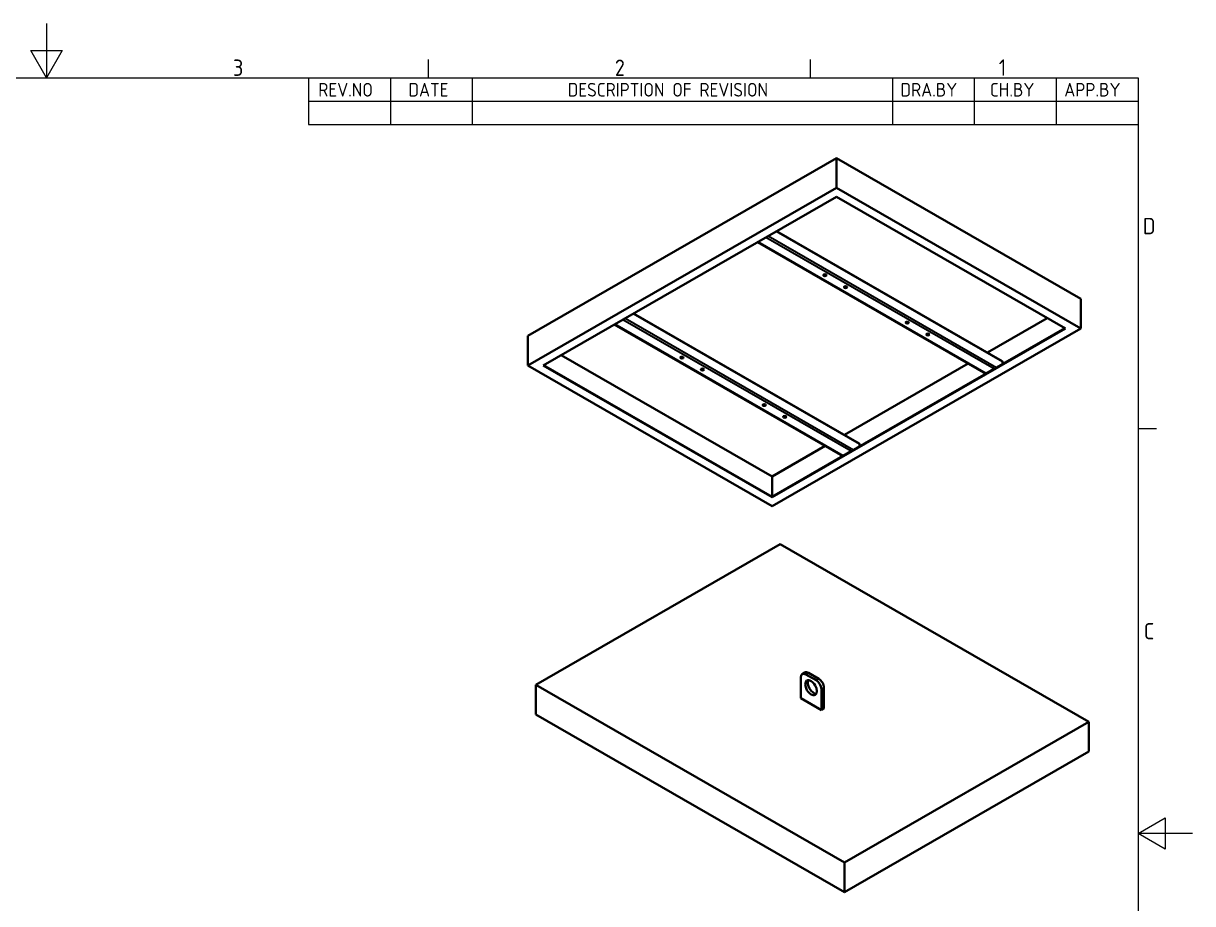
# Model space of a CAD drawing. Header units: millimetres. Extents: x 0 to 4200, y 0 to 2970.
# Drawn here: x 2058 to 4200, y 1357 to 2970 of the extents above; entities that cross this region are included whole.
import ezdxf

# ---------------------------------------------------------------- set-up
doc = ezdxf.new("R2010")
doc.units = ezdxf.units.MM
doc.header["$LTSCALE"] = 10
doc.layers.get('0').update_dxf_attribs({"color": 3, "lineweight": 25})
for name, color, linetype, lineweight in [('가시적인 것(ISO)', 3, 'Continuous', 40), ('가시적인 좁은 것(ISO)', 3, 'Continuous', 35), ('경계(ISO)', 7, 'Continuous', 25), ('기호(ISO)', 5, 'Continuous', 25)]:
    doc.layers.add(name, color=color, linetype=linetype, lineweight=lineweight)
doc.styles.add('ISO Proportiona M2B', font='isocp.shx')
doc.styles.add('문자 텍스트_M2B', font='isocp.shx')

# ---------------------------------------------------------------- blocks, each defined once
blk = doc.blocks.new('경계 Default Border')
at = {"layer": '경계(ISO)'}
for p, q in [((280, 287.0000076293945), (280, 290.4000091552734)), ((350, 287.0000076293945), (350, 290.4000091552734)), ((410, 222.7499961853027), (413.4000015258789, 222.7499961853027))]:
    blk.add_line(p, q, dxfattribs=at)
at = {"layer": '경계(ISO)', "flags": 128}
for points in [[(210, 297.0000076293945), (210, 287.0000076293945), (207.1132469177246, 292.0000076293945), (212.8867530822754, 292.0000076293945), (210, 287.0000076293945)], [(10, 10), (10, 287.0000076293945), (410, 287.0000076293945), (410, 10), (10, 10)], [(420, 148.5000038146973), (410, 148.5000038146973), (415, 151.3867473602295), (415, 145.6132507324219), (410, 148.5000038146973)]]:
    blk.add_lwpolyline(points, dxfattribs=at)
at = {"layer": '경계(ISO)', "color": 2, "char_height": 3.00000011920929, "attachment_point": 7, "style": '문자 텍스트_M2B'}
for s, insert in [('3', (244.1685395229535, 287.3713945155963)), ('2', (314.127739416884, 287.3713945155963)), ('1', (384.4860661041481, 287.4)), ('D', (410.878270202895, 258.3463944559917)), ('C', (411.0445395201643, 184.0963944559917))]:
    blk.add_mtext(s, dxfattribs=dict(at, insert=insert))
blk = doc.blocks.new('리비전 내역')
at = {"layer": '기호(ISO)'}
for p, q in [((258, 287.0000076293945), (410, 287.0000076293945)), ((258, 287.0000076293945), (258, 282.7200076293945)), ((273, 287.0000076293945), (273, 282.7200076293945)), ((288, 287.0000076293945), (288, 282.7200076293945)), ((365, 287.0000076293945), (365, 282.7200076293945)), ((380, 287.0000076293945), (380, 282.7200076293945)), ((395, 287.0000076293945), (395, 282.7200076293945)), ((410, 287.0000076293945), (410, 282.7200076293945)), ((258, 282.7200076293945), (410, 282.7200076293945)), ((258, 282.7200076293945), (258, 278.4400076293945)), ((273, 282.7200076293945), (273, 278.4400076293945)), ((288, 282.7200076293945), (288, 278.4400076293945)), ((365, 282.7200076293945), (365, 278.4400076293945)), ((380, 282.7200076293945), (380, 278.4400076293945)), ((395, 282.7200076293945), (395, 278.4400076293945)), ((410, 282.7200076293945), (410, 278.4400076293945)), ((258, 278.4400076293945), (410, 278.4400076293945))]:
    blk.add_line(p, q, dxfattribs=at)
at = {"layer": '기호(ISO)', "color": 2, "char_height": 2.5, "attachment_point": 7, "style": 'ISO Proportiona M2B'}
for s, insert in [('REV.NO', (259.7871163682308, 283.5831900503393)), ('DATE', (276.3142317728366, 283.5831900503393)), ('DESCRIPTION OF REVISION', (305.5070204333629, 283.5831900503393)), ('DRA.BY', (366.4757339553204, 283.5831900503393)), ('CH.BY', (382.8642915086117, 283.5831900503393)), ('APP.BY', (396.4777339604404, 283.5831900503393))]:
    blk.add_mtext(s, dxfattribs=dict(at, insert=insert))

msp = doc.modelspace()

# ---------------------------------------------------------------- linework, layer by layer
at = {"layer": '가시적인 것(ISO)'}
for p, q in [((2981.667756275975, 2397.389398211503), (3547.353181225297, 2723.145969245322)), ((3547.353181225297, 2668.642827589153), (3547.353181225297, 2723.145969245322)), ((3547.353181225297, 2723.145969245322), (3995.187475976711, 2465.255350510139)), ((2981.667756275975, 2342.886256555334), (3547.353181225297, 2668.642827589153)), ((3547.353181225297, 2668.642827589153), (3995.187475976711, 2410.75220885397)), ((3009.952027523437, 2342.886256555332), (3547.353181225293, 2652.35499903746)), ((3547.353181225293, 2652.35499903746), (3966.903204729249, 2410.752208853973)), ((3851.242406309436, 2351.106030090139), (3437.734150594164, 2589.229597597875)), ((3821.097704487132, 2327.878468304681), (3402.494143329307, 2568.936227071606)), ((3995.187475976711, 2410.75220885397), (3995.187475976711, 2465.255350510139)), ((3589.141492749584, 2200.172152177802), (3175.633237034311, 2438.295719685539)), ((3933.725145690054, 2429.85818236768), (3824.106115058925, 2366.732780928095)), ((3558.996790927279, 2176.944590392344), (3140.393229769454, 2418.00234915927)), ((3966.903204729249, 2410.752208853973), (3429.502051027393, 2101.283466371844)), ((3995.187475976711, 2410.75220885397), (3429.502051027388, 2084.995637820151)), ((3836.51271427843, 2336.7553820638), (3965.956742383118, 2411.297240270534)), ((2981.667756275975, 2342.886256555334), (2981.667756275975, 2397.389398211503)), ((3429.502051027388, 2139.495413399245), (3043.130086562628, 2361.992230069025)), ((3429.502051027388, 2084.995637820151), (2981.667756275975, 2342.886256555334)), ((3429.502051027393, 2101.283466371844), (3009.952027523437, 2342.886256555332)), ((3010.898489869568, 2343.431287971893), (3429.502051027393, 2102.373529204967)), ((3788.866107794068, 2346.439410401826), (3562.005201499072, 2215.798903015759)), ((3821.993455038064, 2328.394296740599), (3836.51271427843, 2336.7553820638)), ((3851.880501656216, 2349.697241074923), (3851.880501656216, 2345.60510224355)), ((3574.411800718578, 2185.821504151465), (3821.993455038064, 2328.394296740599)), ((3526.765194234216, 2195.50553248949), (3429.502051027388, 2139.495413399245)), ((3559.892541478212, 2177.460418828263), (3574.411800718578, 2185.821504151465)), ((3589.779588096364, 2198.763363162586), (3589.779588096364, 2194.671224331214)), ((3429.502051027393, 2102.373529204967), (3559.892541478212, 2177.460418828263)), ((3429.502051027388, 2102.373529204967), (3429.502051027388, 2139.495413399245)), ((3429.502051027393, 2101.283466371844), (3429.502051027393, 2102.373529204967)), ((3444.289999738701, 2015.48762264015), (2996.455704987287, 1757.597003904967)), ((4009.975424688023, 1689.731051606332), (3444.289999738701, 2015.48762264015)), ((3489.490734204662, 1780.157267960109), (3484.776688996753, 1777.442629868159)), ((3515.000677857432, 1768.64489810828), (3496.144497025788, 1779.503450476074)), ((2996.455704987287, 1757.597003904967), (3562.14112993661, 1431.840432871149)), ((2996.455704987287, 1703.093862248798), (2996.455704987287, 1757.597003904967)), ((3482.002361402057, 1771.317460236788), (3482.002361402057, 1733.165261077469)), ((3491.430451817878, 1776.788812384124), (3510.286632649522, 1765.930260016331)), ((3519.714723065344, 1749.6003555012), (3519.714723065344, 1711.448156341881)), ((3524.428768273254, 1752.314993593149), (3524.428768273254, 1714.16279443383)), ((3519.714723065344, 1711.448156341881), (3482.002361402057, 1733.165261077469)), ((3524.428768273254, 1714.16279443383), (3519.714723065344, 1711.448156341881)), ((2996.455704987287, 1703.093862248798), (3562.14112993661, 1377.337291214979)), ((3562.14112993661, 1431.840432871149), (4009.975424688023, 1689.731051606332)), ((4009.975424688023, 1635.227909950162), (4009.975424688023, 1689.731051606332)), ((3562.14112993661, 1377.337291214979), (4009.975424688023, 1635.227909950162)), ((3562.14112993661, 1377.337291214979), (3562.14112993661, 1431.840432871149))]:
    msp.add_line(p, q, dxfattribs=at)
for centre, major_axis, ratio in [((3526.281399145896, 2508.293363094077), (3, -1.776356839400251e-13), 0.5758617009853121), ((3563.993760809174, 2486.576258358483), (3, -1.776356839400251e-13), 0.5758617009853121), ((3677.130845799004, 2421.4249441517), (3, -1.776356839400251e-13), 0.5758617009853121), ((3714.843207462281, 2399.707839416106), (3, -1.776356839400251e-13), 0.5758617009853121), ((3264.180485586044, 2357.359485181742), (3, -1.776356839400251e-13), 0.5758617009853121), ((3301.892847249321, 2335.642380446147), (3, -1.776356839400251e-13), 0.5758617009853121), ((3415.029932239152, 2270.491066239364), (3, -1.776356839400251e-13), 0.5758617009853121), ((3452.742293902428, 2248.77396150377), (3, -1.776356839400251e-13), 0.5758617009853121), ((3500.858542233701, 1752.283436620568), (-7.48548317376608, 12.99875154217762), 0.5780931159158111)]:
    msp.add_ellipse(centre, major_axis=major_axis, ratio=ratio, dxfattribs=at)
for centre, major_axis, ratio, start_param, end_param in [((3526.281399145896, 2509.546935352169), (-2.999999999999991, -1.474514954580286e-15), 0.5758617009853122, 0.3712822016221151, 2.770310451967868), ((3526.281399145896, 2509.54693535217), (2.215666666666661, 1.127570259384924e-15), 0.575861700985312, 3.208809509373686, 6.21596845139597), ((3563.993760809174, 2487.829830616575), (-3.000000000000001, -1.127570259384925e-15), 0.5758617009853123, 0.3712822016221149, 2.770310451967868), ((3563.993760809174, 2487.829830616575), (2.215666666666663, 9.540979117872443e-16), 0.5758617009853121, 3.208809509373685, 6.21596845139597), ((3677.130845799004, 2422.678516409792), (-3.000000000000001, -1.127570259384925e-15), 0.5758617009853123, 0.3712822016221149, 2.770310451967868), ((3677.130845799004, 2422.678516409792), (2.215666666666672, 9.866239769618094e-16), 0.5758617009853121, 3.208809509373686, 6.21596845139597), ((3714.843207462281, 2400.961411674198), (-2.999999999999991, -1.474514954580286e-15), 0.5758617009853122, 0.3712822016221151, 2.770310451967868), ((3714.843207462281, 2400.961411674198), (2.215666666666665, 1.051676107310939e-15), 0.5758617009853124, 3.208809509373685, 6.21596845139597), ((3264.180485586044, 2358.613057439833), (-2.999999999999991, -1.474514954580286e-15), 0.5758617009853122, 0.3712822016221151, 2.770310451967868), ((3264.180485586044, 2358.613057439833), (2.215666666666661, 1.127570259384924e-15), 0.575861700985312, 3.208809509373686, 6.21596845139597), ((3301.892847249321, 2336.895952704239), (-3.000000000000001, -1.127570259384925e-15), 0.5758617009853123, 0.3712822016221149, 2.770310451967868), ((3301.892847249321, 2336.895952704239), (2.215666666666663, 9.540979117872443e-16), 0.5758617009853121, 3.208809509373685, 6.21596845139597), ((3849.712040860577, 2348.448507552626), (1.530365448858837, 2.657522537511875), 0.5780931159158105, 5.495853435359049, 6.283185307179465), ((3415.029932239152, 2271.744638497456), (-3.000000000000001, -1.127570259384925e-15), 0.5758617009853123, 0.3712822016221149, 2.770310451967868), ((3415.029932239152, 2271.744638497456), (2.215666666666672, 9.866239769618094e-16), 0.5758617009853121, 3.208809509373686, 6.21596845139597), ((3452.742293902428, 2250.027533761861), (2.215666666666665, 1.051676107310939e-15), 0.5758617009853124, 3.208809509373685, 6.21596845139597), ((3452.742293902428, 2250.027533761861), (-2.999999999999991, -1.474514954580286e-15), 0.5758617009853122, 0.3712822016221151, 2.770310451967868), ((3587.611127300725, 2197.51462964029), (1.530365448858837, 2.657522537511875), 0.5780931159158105, 5.495853435359049, 6.283185307179465), ((3491.430451817878, 1765.88818405289), (-6.653762821125382, 11.554445815269), 0.578093115915811, 5.499720852205025, 7.070517178999919), ((3496.144497025788, 1768.60282214484), (-6.653762821125349, 11.55444581526894), 0.5780931159158106, 5.499720852205024, 6.283185307179543), ((3505.57258744161, 1754.998074712517), (-7.485483173766068, 12.99875154217762), 0.5780931159158107, 0.3190490395036259, 2.822543614086097), ((3510.286632649522, 1755.029631685097), (6.653762821124715, -11.55444581526939), 0.5780931159158105, 0.7873318718206015, 2.358128198615477), ((3515.000677857432, 1757.744269777046), (-6.653762821126082, 11.55444581526859), 0.5780931159158107, 3.928924525409853, 5.499720852204775)]:
    msp.add_ellipse(centre, major_axis=major_axis, ratio=ratio, start_param=start_param, end_param=end_param, dxfattribs=at)
at = {"layer": '가시적인 좁은 것(ISO)'}
for p, q in [((3836.51271427843, 2336.7553820638), (3417.909153120605, 2577.813140830726)), ((3422.254477312347, 2580.315446611114), (3840.858038470171, 2339.257687844188)), ((3851.880501656216, 2349.697241074923), (3436.829997442768, 2588.708930426161)), ((3821.993455038064, 2328.394296740599), (3403.389893880239, 2569.452055507525)), ((3574.411800718578, 2185.821504151465), (3155.808239560753, 2426.87926291839)), ((3160.153563752494, 2429.381568698778), (3578.757124910319, 2188.323809931852)), ((3589.779588096364, 2198.763363162586), (3174.729083882915, 2437.775052513825)), ((3559.892541478212, 2177.460418828263), (3141.288980320387, 2418.518177595189)), ((3491.430451817878, 1776.788812384124), (3496.144497025788, 1779.503450476074)), ((3515.000677857432, 1768.64489810828), (3510.286632649522, 1765.930260016331)), ((3519.714723065344, 1749.6003555012), (3524.428768273254, 1752.314993593149))]:
    msp.add_line(p, q, dxfattribs=at)

# ---------------------------------------------------------------- block references
at = {"xscale": 10, "yscale": 10, "zscale": 10}
msp.add_blockref('경계 Default Border', (0, 0), dxfattribs=at)
at = {"layer": '기호(ISO)', "xscale": 10, "yscale": 10, "zscale": 10}
msp.add_blockref('리비전 내역', (0, 0), dxfattribs=at)

doc.saveas('drawing.dxf')
